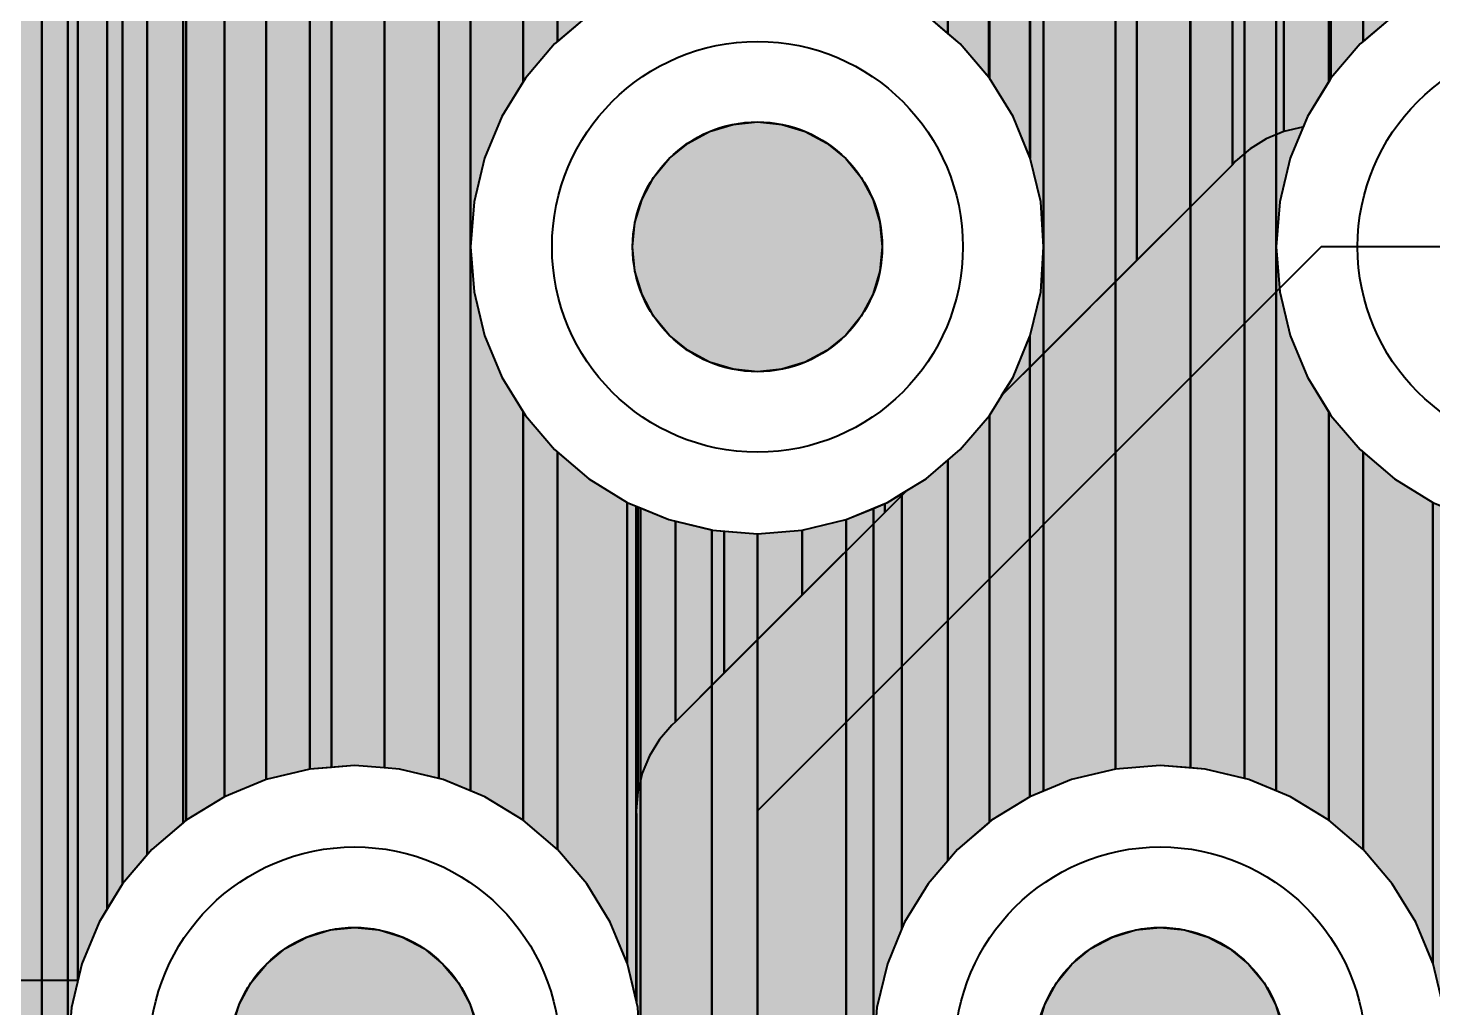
# Model space of a CAD drawing. Header units: millimetres. Extents: x 2 to 110, y 3 to 56.
# Drawn here: x 93.688 to 98.118, y 46.692 to 49.782 of the extents above; entities that cross this region are included whole.
import ezdxf

# ---------------------------------------------------------------- set-up
doc = ezdxf.new("R2010")
doc.units = ezdxf.units.MM
for name, color, linetype in [('bottom_copper', 7, 'Continuous'), ('drill_plated', 7, 'Continuous'), ('top_copper', 7, 'Continuous')]:
    doc.layers.add(name, color=color, linetype=linetype)

# ---------------------------------------------------------------- blocks, each defined once
blk = doc.blocks.new('Block9854')
at = {"layer": 'bottom_copper', "lineweight": 40}
for points in [[(0, 2.6088), (-0.0687, 2.6674), (-0.1445, 2.7139), (-0.1445, 5.6211), (-0.1103, 5.5652), (0, 5.436), (0, 2.6088)], [(0.1314, 2.4673), (0.0393, 2.5753), (0, 2.6088), (0, 5.436), (0.1292, 5.3257), (0.1314, 5.3243), (0.1314, 2.4673)], [(1.5291, 2.7416), (1.4081, 2.6674), (1.3093, 2.5831), (1.3093, 5.2688), (1.4022, 5.3257), (1.5291, 5.434), (1.5291, 2.7416)], [(0.2591, 2.2171), (0.2056, 2.3463), (0.1314, 2.4673), (0.1314, 5.3243), (0.2591, 5.2461), (0.2591, 2.2171)], [(0.3014, 1.9357), (0.293, 2.0772), (0.2599, 2.2152), (0.2591, 2.2171), (0.2591, 5.2461), (0.2741, 5.2369), (0.3014, 5.2256), (0.3014, 1.9357)], [(1.3093, 2.5831), (1.3001, 2.5753), (1.208, 2.4673), (1.2013, 2.4564), (1.2013, 5.2137), (1.2573, 5.2369), (1.3093, 5.2688), (1.3093, 2.5831)], [(0.5282, 0.289), (0.3902, 0.2559), (0.3014, 0.2191), (0.3014, 5.2256), (0.4311, 5.1719), (0.5282, 5.1486), (0.5282, 0.289)], [(1.2013, 2.4564), (1.1338, 2.3463), (1.0795, 2.2152), (1.0464, 2.0772), (1.0352, 1.9357), (1.0352, 5.1563), (1.1003, 5.1719), (1.2013, 5.2137), (1.2013, 2.4564)], [(0.7657, 0.2926), (0.6697, 0.3002), (0.5282, 0.289), (0.5282, 5.1486), (0.5963, 5.1322), (0.7657, 5.1189), (0.7657, 0.2926)], [(1.0352, 0.2203), (0.9492, 0.2559), (0.9351, 0.2593), (0.9351, 5.1322), (1.0352, 5.1563), (1.0352, 0.2203)], [(0.9351, 0.2593), (0.8112, 0.289), (0.7657, 0.2926), (0.7657, 5.1189), (0.9351, 5.1322), (0.9351, 0.2593)], [(0.3014, 0.2191), (0.2591, 0.2016), (0.2591, 1.6543), (0.2599, 1.6562), (0.293, 1.7942), (0.3014, 1.9357), (0.3014, 0.2191)], [(1.2013, 0.1274), (1.0803, 0.2016), (1.0352, 0.2203), (1.0352, 1.9357), (1.0464, 1.7942), (1.0795, 1.6562), (1.1338, 1.5251), (1.2013, 1.415), (1.2013, 0.1274)], [(0.2591, 0.2016), (0.1381, 0.1274), (0.1314, 0.1217), (0.1314, 1.4041), (0.2056, 1.5251), (0.2591, 1.6543), (0.2591, 0.2016)], [(0.1314, 0.1217), (0.0301, 0.0353), (0, 0), (0, 1.2626), (0.0393, 1.2961), (0.1314, 1.4041), (0.1314, 0.1217)], [(1.3093, 0.0353), (1.2013, 0.1274), (1.2013, 1.415), (1.208, 1.4041), (1.3001, 1.2961), (1.3093, 1.2883), (1.3093, 0.0353)], [(1.5291, -0.3229), (1.4756, -0.1937), (1.4014, -0.0727), (1.3093, 0.0353), (1.3093, 1.2883), (1.4081, 1.204), (1.5291, 1.1298), (1.5291, -0.3229)], [(0, 0), (-0.062, -0.0727), (-0.1362, -0.1937), (-0.1445, -0.2138), (-0.1445, 1.1575), (-0.0687, 1.204), (0, 1.2626), (0, 0)], [(1.5714, -0.6043), (1.563, -0.4628), (1.5299, -0.3248), (1.5291, -0.3229), (1.5291, 1.1298), (1.5714, 1.1123), (1.5714, -0.6043)]]:
    blk.add_hatch(color=7, dxfattribs=at).paths.add_polyline_path(points, flags=0)
at = {"layer": 'bottom_copper', "color": 7, "lineweight": 40}
for points in [[(0, 2.6088), (-0.0687, 2.6674), (-0.1445, 2.7139), (-0.1445, 5.6211), (-0.1103, 5.5652), (0, 5.436), (0, 2.6088)], [(0.1314, 2.4673), (0.0393, 2.5753), (0, 2.6088), (0, 5.436), (0.1292, 5.3257), (0.1314, 5.3243), (0.1314, 2.4673)], [(1.5291, 2.7416), (1.4081, 2.6674), (1.3093, 2.5831), (1.3093, 5.2688), (1.4022, 5.3257), (1.5291, 5.434), (1.5291, 2.7416)], [(0.2591, 2.2171), (0.2056, 2.3463), (0.1314, 2.4673), (0.1314, 5.3243), (0.2591, 5.2461), (0.2591, 2.2171)], [(0.3014, 1.9357), (0.293, 2.0772), (0.2599, 2.2152), (0.2591, 2.2171), (0.2591, 5.2461), (0.2741, 5.2369), (0.3014, 5.2256), (0.3014, 1.9357)], [(1.3093, 2.5831), (1.3001, 2.5753), (1.208, 2.4673), (1.2013, 2.4564), (1.2013, 5.2137), (1.2573, 5.2369), (1.3093, 5.2688), (1.3093, 2.5831)], [(0.5282, 0.289), (0.3902, 0.2559), (0.3014, 0.2191), (0.3014, 5.2256), (0.4311, 5.1719), (0.5282, 5.1486), (0.5282, 0.289)], [(1.2013, 2.4564), (1.1338, 2.3463), (1.0795, 2.2152), (1.0464, 2.0772), (1.0352, 1.9357), (1.0352, 5.1563), (1.1003, 5.1719), (1.2013, 5.2137), (1.2013, 2.4564)], [(0.7657, 0.2926), (0.6697, 0.3002), (0.5282, 0.289), (0.5282, 5.1486), (0.5963, 5.1322), (0.7657, 5.1189), (0.7657, 0.2926)], [(1.0352, 0.2203), (0.9492, 0.2559), (0.9351, 0.2593), (0.9351, 5.1322), (1.0352, 5.1563), (1.0352, 0.2203)], [(0.9351, 0.2593), (0.8112, 0.289), (0.7657, 0.2926), (0.7657, 5.1189), (0.9351, 5.1322), (0.9351, 0.2593)], [(0.3014, 0.2191), (0.2591, 0.2016), (0.2591, 1.6543), (0.2599, 1.6562), (0.293, 1.7942), (0.3014, 1.9357), (0.3014, 0.2191)], [(1.2013, 0.1274), (1.0803, 0.2016), (1.0352, 0.2203), (1.0352, 1.9357), (1.0464, 1.7942), (1.0795, 1.6562), (1.1338, 1.5251), (1.2013, 1.415), (1.2013, 0.1274)], [(0.2591, 0.2016), (0.1381, 0.1274), (0.1314, 0.1217), (0.1314, 1.4041), (0.2056, 1.5251), (0.2591, 1.6543), (0.2591, 0.2016)], [(0.1314, 0.1217), (0.0301, 0.0353), (0, 0), (0, 1.2626), (0.0393, 1.2961), (0.1314, 1.4041), (0.1314, 0.1217)], [(1.3093, 0.0353), (1.2013, 0.1274), (1.2013, 1.415), (1.208, 1.4041), (1.3001, 1.2961), (1.3093, 1.2883), (1.3093, 0.0353)], [(1.5291, -0.3229), (1.4756, -0.1937), (1.4014, -0.0727), (1.3093, 0.0353), (1.3093, 1.2883), (1.4081, 1.204), (1.5291, 1.1298), (1.5291, -0.3229)], [(0, 0), (-0.062, -0.0727), (-0.1362, -0.1937), (-0.1445, -0.2138), (-0.1445, 1.1575), (-0.0687, 1.204), (0, 1.2626), (0, 0)], [(1.5714, -0.6043), (1.563, -0.4628), (1.5299, -0.3248), (1.5291, -0.3229), (1.5291, 1.1298), (1.5714, 1.1123), (1.5714, -0.6043)]]:
    blk.add_lwpolyline(points, close=True, dxfattribs=at)
blk = doc.blocks.new('Block10916')
at = {"layer": 'bottom_copper', "lineweight": 40}
for points in [[(0.594, 2.4823), (0.473, 2.4081), (0.3742, 2.3239), (0.3742, 5.0095), (0.4671, 5.0664), (0.594, 5.1748), (0.594, 2.4823)], [(0.3742, 2.3239), (0.365, 2.316), (0.2729, 2.208), (0.2662, 2.1971), (0.2662, 4.9544), (0.3222, 4.9776), (0.3742, 5.0095), (0.3742, 2.3239)], [(0.2662, 2.1971), (0.1987, 2.087), (0.1444, 1.9559), (0.1113, 1.8179), (0.1001, 1.6764), (0.1001, 4.897), (0.1652, 4.9126), (0.2662, 4.9544), (0.2662, 2.1971)], [(0, 0), (-0.1239, 0.0297), (-0.1711, 0.0335), (-0.1711, 4.8597), (-0.1694, 4.8596), (0, 4.8729), (0, 0)], [(0.1001, -0.039), (0.0141, -0.0034), (0, 0), (0, 4.8729), (0.1001, 4.897), (0.1001, -0.039)], [(0.2662, -0.1319), (0.1452, -0.0577), (0.1001, -0.039), (0.1001, 1.6764), (0.1113, 1.5349), (0.1444, 1.3969), (0.1987, 1.2658), (0.2662, 1.1557), (0.2662, -0.1319)], [(0.3742, -0.224), (0.2662, -0.1319), (0.2662, 1.1557), (0.2729, 1.1448), (0.365, 1.0368), (0.3742, 1.029), (0.3742, -0.224)], [(0.594, -0.5822), (0.5405, -0.453), (0.4663, -0.332), (0.3742, -0.224), (0.3742, 1.029), (0.473, 0.9447), (0.594, 0.8705), (0.594, -0.5822)], [(1.4604, -0.4731), (1.4144, -0.5841), (1.3813, -0.7221), (1.3701, -0.8636), (1.3701, 0.8518), (1.4152, 0.8705), (1.4604, 0.8982), (1.4604, -0.4731)], [(0.6363, -0.8636), (0.6279, -0.7221), (0.5948, -0.5841), (0.594, -0.5822), (0.594, 0.8705), (0.6363, 0.853), (0.6363, -0.8636)], [(0.8604, -4.5815), (0.6363, -4.3574), (0.6363, 0.853), (0.7251, 0.8162), (0.8604, 0.7838), (0.8604, -4.5815)], [(1.3701, -5.0912), (1.2841, -5.0052), (1.2841, 0.8162), (1.3701, 0.8518), (1.3701, -5.0912)], [(1.2841, -5.0052), (1.0046, -4.7257), (1.0046, 0.7719), (1.1461, 0.7831), (1.2841, 0.8162), (1.2841, -5.0052)], [(1.0046, -4.7257), (0.8604, -4.5815), (0.8604, 0.7838), (0.8631, 0.7831), (1.0046, 0.7719), (1.0046, -4.7257)]]:
    blk.add_hatch(color=7, dxfattribs=at).paths.add_polyline_path(points, flags=0)
at = {"layer": 'bottom_copper', "color": 7, "lineweight": 40}
for points in [[(0.594, 2.4823), (0.473, 2.4081), (0.3742, 2.3239), (0.3742, 5.0095), (0.4671, 5.0664), (0.594, 5.1748), (0.594, 2.4823)], [(0.3742, 2.3239), (0.365, 2.316), (0.2729, 2.208), (0.2662, 2.1971), (0.2662, 4.9544), (0.3222, 4.9776), (0.3742, 5.0095), (0.3742, 2.3239)], [(0.2662, 2.1971), (0.1987, 2.087), (0.1444, 1.9559), (0.1113, 1.8179), (0.1001, 1.6764), (0.1001, 4.897), (0.1652, 4.9126), (0.2662, 4.9544), (0.2662, 2.1971)], [(0, 0), (-0.1239, 0.0297), (-0.1711, 0.0335), (-0.1711, 4.8597), (-0.1694, 4.8596), (0, 4.8729), (0, 0)], [(0.1001, -0.039), (0.0141, -0.0034), (0, 0), (0, 4.8729), (0.1001, 4.897), (0.1001, -0.039)], [(0.2662, -0.1319), (0.1452, -0.0577), (0.1001, -0.039), (0.1001, 1.6764), (0.1113, 1.5349), (0.1444, 1.3969), (0.1987, 1.2658), (0.2662, 1.1557), (0.2662, -0.1319)], [(0.3742, -0.224), (0.2662, -0.1319), (0.2662, 1.1557), (0.2729, 1.1448), (0.365, 1.0368), (0.3742, 1.029), (0.3742, -0.224)], [(0.594, -0.5822), (0.5405, -0.453), (0.4663, -0.332), (0.3742, -0.224), (0.3742, 1.029), (0.473, 0.9447), (0.594, 0.8705), (0.594, -0.5822)], [(1.4604, -0.4731), (1.4144, -0.5841), (1.3813, -0.7221), (1.3701, -0.8636), (1.3701, 0.8518), (1.4152, 0.8705), (1.4604, 0.8982), (1.4604, -0.4731)], [(0.6363, -0.8636), (0.6279, -0.7221), (0.5948, -0.5841), (0.594, -0.5822), (0.594, 0.8705), (0.6363, 0.853), (0.6363, -0.8636)], [(0.8604, -4.5815), (0.6363, -4.3574), (0.6363, 0.853), (0.7251, 0.8162), (0.8604, 0.7838), (0.8604, -4.5815)], [(1.3701, -5.0912), (1.2841, -5.0052), (1.2841, 0.8162), (1.3701, 0.8518), (1.3701, -5.0912)], [(1.2841, -5.0052), (1.0046, -4.7257), (1.0046, 0.7719), (1.1461, 0.7831), (1.2841, 0.8162), (1.2841, -5.0052)], [(1.0046, -4.7257), (0.8604, -4.5815), (0.8604, 0.7838), (0.8631, 0.7831), (1.0046, 0.7719), (1.0046, -4.7257)]]:
    blk.add_lwpolyline(points, close=True, dxfattribs=at)
blk = doc.blocks.new('Block12760')
at = {"layer": 'bottom_copper', "lineweight": 40}
for points in [[(0.3894, 30.9658), (0.3395, 31.0084), (0.3036, 31.0304), (0.3036, 51.435), (0.3894, 51.435), (0.3894, 30.9658)], [(0.4717, 30.8825), (0.4307, 30.9305), (0.3894, 30.9658), (0.3894, 49.82), (0.4027, 49.6506), (0.4424, 49.4854), (0.4717, 49.4146), (0.4717, 30.8825)], [(0.5962, 43.4668), (0.5703, 43.4246), (0.516, 43.2935), (0.4829, 43.1555), (0.4717, 43.014), (0.4717, 49.4146), (0.5074, 49.3284), (0.5962, 49.1835), (0.5962, 43.4668)], [(0.7224, 43.6369), (0.6445, 43.5456), (0.5962, 43.4668), (0.5962, 49.1835), (0.7065, 49.0543), (0.7224, 49.0407), (0.7224, 43.6369)], [(0.8446, 43.7457), (0.7366, 43.6536), (0.7224, 43.6369), (0.7224, 49.0407), (0.8357, 48.944), (0.8446, 48.9385), (0.8446, 43.7457)], [(0.9656, 43.8199), (0.8446, 43.7457), (0.8446, 48.9385), (0.9656, 48.8644), (0.9656, 43.8199)], [(1.0967, 43.8742), (0.9656, 43.8199), (0.9656, 48.8644), (0.9806, 48.8552), (1.0967, 48.8071), (1.0967, 43.8742)], [(1.2347, 43.9073), (1.0967, 43.8742), (1.0967, 48.8071), (1.1376, 48.7902), (1.2347, 48.7669), (1.2347, 43.9073)], [(1.4705, 43.9111), (1.3762, 43.9185), (1.2347, 43.9073), (1.2347, 48.7669), (1.3028, 48.7505), (1.4705, 48.7373), (1.4705, 43.9111)]]:
    blk.add_hatch(color=7, dxfattribs=at).paths.add_polyline_path(points, flags=0)
at = {"layer": 'bottom_copper', "color": 7, "lineweight": 40}
for points in [[(0.3894, 30.9658), (0.3395, 31.0084), (0.3036, 31.0304), (0.3036, 51.435), (0.3894, 51.435), (0.3894, 30.9658)], [(0.4717, 30.8825), (0.4307, 30.9305), (0.3894, 30.9658), (0.3894, 49.82), (0.4027, 49.6506), (0.4424, 49.4854), (0.4717, 49.4146), (0.4717, 30.8825)], [(0.5962, 43.4668), (0.5703, 43.4246), (0.516, 43.2935), (0.4829, 43.1555), (0.4717, 43.014), (0.4717, 49.4146), (0.5074, 49.3284), (0.5962, 49.1835), (0.5962, 43.4668)], [(0.7224, 43.6369), (0.6445, 43.5456), (0.5962, 43.4668), (0.5962, 49.1835), (0.7065, 49.0543), (0.7224, 49.0407), (0.7224, 43.6369)], [(0.8446, 43.7457), (0.7366, 43.6536), (0.7224, 43.6369), (0.7224, 49.0407), (0.8357, 48.944), (0.8446, 48.9385), (0.8446, 43.7457)], [(0.9656, 43.8199), (0.8446, 43.7457), (0.8446, 48.9385), (0.9656, 48.8644), (0.9656, 43.8199)], [(1.0967, 43.8742), (0.9656, 43.8199), (0.9656, 48.8644), (0.9806, 48.8552), (1.0967, 48.8071), (1.0967, 43.8742)], [(1.2347, 43.9073), (1.0967, 43.8742), (1.0967, 48.8071), (1.1376, 48.7902), (1.2347, 48.7669), (1.2347, 43.9073)], [(1.4705, 43.9111), (1.3762, 43.9185), (1.2347, 43.9073), (1.2347, 48.7669), (1.3028, 48.7505), (1.4705, 48.7373), (1.4705, 43.9111)]]:
    blk.add_lwpolyline(points, close=True, dxfattribs=at)
blk = doc.blocks.new('Block83144')
at = {"layer": 'top_copper', "lineweight": 40}
for points in [[(0.5045, 0.4678), (0.4024, 0.3807), (0.3103, 0.2727), (0.3103, 3.0219), (0.3596, 3.0423), (0.5045, 3.1311), (0.5045, 0.4678)], [(0.3103, 0.2727), (0.2361, 0.1517), (0.2224, 0.1187), (0.2202, 0.1186), (0.1619, 0.1046), (0.1619, 2.9675), (0.2026, 2.9773), (0.3103, 3.0219), (0.3103, 0.2727)], [(0, 0), (-0.1337, -0.1337), (-0.1337, 2.9244), (-0.132, 2.9243), (0, 2.9347), (0, 0)], [(0.1619, 0.1046), (0.1065, 0.0816), (0.0554, 0.0503), (0.0098, 0.0113), (0, 0), (0, 2.9347), (0.0374, 2.9376), (0.1619, 2.9675), (0.1619, 0.1046)]]:
    blk.add_hatch(color=7, dxfattribs=at).paths.add_polyline_path(points, flags=0)
at = {"layer": 'top_copper', "color": 7, "lineweight": 40}
for points in [[(0.5045, 0.4678), (0.4024, 0.3807), (0.3103, 0.2727), (0.3103, 3.0219), (0.3596, 3.0423), (0.5045, 3.1311), (0.5045, 0.4678)], [(0.3103, 0.2727), (0.2361, 0.1517), (0.2224, 0.1187), (0.2202, 0.1186), (0.1619, 0.1046), (0.1619, 2.9675), (0.2026, 2.9773), (0.3103, 3.0219), (0.3103, 0.2727)], [(0, 0), (-0.1337, -0.1337), (-0.1337, 2.9244), (-0.132, 2.9243), (0, 2.9347), (0, 0)], [(0.1619, 0.1046), (0.1065, 0.0816), (0.0554, 0.0503), (0.0098, 0.0113), (0, 0), (0, 2.9347), (0.0374, 2.9376), (0.1619, 2.9675), (0.1619, 0.1046)]]:
    blk.add_lwpolyline(points, close=True, dxfattribs=at)
blk = doc.blocks.new('Block83947')
at = {"layer": 'top_copper', "lineweight": 40}
for points in [[(1.7341, 2.2106), (1.6442, 2.316), (1.5362, 2.4081), (1.5362, 5.2572), (1.6049, 5.1767), (1.7341, 5.0664), (1.7341, 2.2106)], [(0.594, 2.4823), (0.473, 2.4081), (0.3742, 2.3239), (0.3742, 5.0095), (0.4671, 5.0664), (0.594, 5.1748), (0.594, 2.4823)], [(1.8648, 1.9559), (1.8105, 2.087), (1.7363, 2.208), (1.7341, 2.2106), (1.7341, 5.0664), (1.8648, 4.9863), (1.8648, 1.9559)], [(0.3742, 2.3239), (0.365, 2.316), (0.2729, 2.208), (0.2662, 2.1971), (0.2662, 4.9544), (0.3222, 4.9776), (0.3742, 5.0095), (0.3742, 2.3239)], [(1.9063, 1.6764), (1.8979, 1.8179), (1.8648, 1.9559), (1.8648, 4.9863), (1.879, 4.9776), (1.9063, 4.9663), (1.9063, 1.6764)], [(2.2012, 1.6339), (1.9063, 1.339), (1.9063, 4.9663), (2.036, 4.9126), (2.2012, 4.8729), (2.2012, 1.6339)], [(0.2662, 2.1971), (0.1987, 2.087), (0.1444, 1.9559), (0.1113, 1.8179), (0.1001, 1.6764), (0.1001, 4.897), (0.1652, 4.9126), (0.2662, 4.9544), (0.2662, 2.1971)], [(0, 0), (-0.1239, 0.0297), (-0.1711, 0.0335), (-0.1711, 4.8597), (-0.1694, 4.8596), (0, 4.8729), (0, 0)], [(0.1001, -0.039), (0.0141, -0.0034), (0, 0), (0, 4.8729), (0.1001, 4.897), (0.1001, -0.039)], [(2.3689, 1.8016), (2.2012, 1.6339), (2.2012, 4.8729), (2.3689, 4.8597), (2.3689, 1.8016)], [(0.2662, -0.1319), (0.1452, -0.0577), (0.1001, -0.039), (0.1001, 1.6764), (0.1113, 1.5349), (0.1444, 1.3969), (0.1987, 1.2658), (0.2662, 1.1557), (0.2662, -0.1319)], [(1.9063, 1.339), (1.7746, 1.2073), (1.8105, 1.2658), (1.8648, 1.3969), (1.8979, 1.5349), (1.9063, 1.6764), (1.9063, 1.339)], [(0.3742, -0.224), (0.2662, -0.1319), (0.2662, 1.1557), (0.2729, 1.1448), (0.365, 1.0368), (0.3742, 1.029), (0.3742, -0.224)], [(0.594, -0.5822), (0.5405, -0.453), (0.4663, -0.332), (0.3742, -0.224), (0.3742, 1.029), (0.473, 0.9447), (0.594, 0.8705), (0.594, -0.5822)], [(1.4058, 0.8385), (1.4058, 0.8666), (1.4152, 0.8705), (1.4737, 0.9064), (1.4058, 0.8385)], [(0.6224, -0.699), (0.5948, -0.5841), (0.594, -0.5822), (0.594, 0.8705), (0.6224, 0.8588), (0.6224, -0.699)], [(0.6271, -0.0419), (0.6224, -0.1016), (0.6224, 0.8588), (0.6271, 0.8568), (0.6271, -0.0419)], [(0.7458, 0.1784), (0.7344, 0.1686), (0.6954, 0.123), (0.6641, 0.0719), (0.6411, 0.0165), (0.6271, -0.0418), (0.6271, 0.8568), (0.7251, 0.8162), (0.7458, 0.8113), (0.7458, 0.1784)], [(1.4058, 0.8385), (1.1461, 0.5788), (1.1461, 0.7831), (1.2841, 0.8162), (1.4058, 0.8666), (1.4058, 0.8385)], [(0.9001, 0.3327), (0.7458, 0.1784), (0.7458, 0.8113), (0.8631, 0.7831), (0.9001, 0.7802), (0.9001, 0.3327)], [(1.1461, 0.5788), (0.9001, 0.3327), (0.9001, 0.7802), (1.0046, 0.7719), (1.1461, 0.7831), (1.1461, 0.5788)], [(0.6236, -0.704), (0.6224, -0.699), (0.6224, -0.1016), (0.6236, -0.1165), (0.6236, -0.704)]]:
    blk.add_hatch(color=7, dxfattribs=at).paths.add_polyline_path(points, flags=0)
at = {"layer": 'top_copper', "color": 7, "lineweight": 40}
for points in [[(1.7341, 2.2106), (1.6442, 2.316), (1.5362, 2.4081), (1.5362, 5.2572), (1.6049, 5.1767), (1.7341, 5.0664), (1.7341, 2.2106)], [(0.594, 2.4823), (0.473, 2.4081), (0.3742, 2.3239), (0.3742, 5.0095), (0.4671, 5.0664), (0.594, 5.1748), (0.594, 2.4823)], [(1.8648, 1.9559), (1.8105, 2.087), (1.7363, 2.208), (1.7341, 2.2106), (1.7341, 5.0664), (1.8648, 4.9863), (1.8648, 1.9559)], [(0.3742, 2.3239), (0.365, 2.316), (0.2729, 2.208), (0.2662, 2.1971), (0.2662, 4.9544), (0.3222, 4.9776), (0.3742, 5.0095), (0.3742, 2.3239)], [(1.9063, 1.6764), (1.8979, 1.8179), (1.8648, 1.9559), (1.8648, 4.9863), (1.879, 4.9776), (1.9063, 4.9663), (1.9063, 1.6764)], [(2.2012, 1.6339), (1.9063, 1.339), (1.9063, 4.9663), (2.036, 4.9126), (2.2012, 4.8729), (2.2012, 1.6339)], [(0.2662, 2.1971), (0.1987, 2.087), (0.1444, 1.9559), (0.1113, 1.8179), (0.1001, 1.6764), (0.1001, 4.897), (0.1652, 4.9126), (0.2662, 4.9544), (0.2662, 2.1971)], [(0, 0), (-0.1239, 0.0297), (-0.1711, 0.0335), (-0.1711, 4.8597), (-0.1694, 4.8596), (0, 4.8729), (0, 0)], [(0.1001, -0.039), (0.0141, -0.0034), (0, 0), (0, 4.8729), (0.1001, 4.897), (0.1001, -0.039)], [(2.3689, 1.8016), (2.2012, 1.6339), (2.2012, 4.8729), (2.3689, 4.8597), (2.3689, 1.8016)], [(0.2662, -0.1319), (0.1452, -0.0577), (0.1001, -0.039), (0.1001, 1.6764), (0.1113, 1.5349), (0.1444, 1.3969), (0.1987, 1.2658), (0.2662, 1.1557), (0.2662, -0.1319)], [(1.9063, 1.339), (1.7746, 1.2073), (1.8105, 1.2658), (1.8648, 1.3969), (1.8979, 1.5349), (1.9063, 1.6764), (1.9063, 1.339)], [(0.3742, -0.224), (0.2662, -0.1319), (0.2662, 1.1557), (0.2729, 1.1448), (0.365, 1.0368), (0.3742, 1.029), (0.3742, -0.224)], [(0.594, -0.5822), (0.5405, -0.453), (0.4663, -0.332), (0.3742, -0.224), (0.3742, 1.029), (0.473, 0.9447), (0.594, 0.8705), (0.594, -0.5822)], [(1.4058, 0.8385), (1.4058, 0.8666), (1.4152, 0.8705), (1.4737, 0.9064), (1.4058, 0.8385)], [(0.6224, -0.699), (0.5948, -0.5841), (0.594, -0.5822), (0.594, 0.8705), (0.6224, 0.8588), (0.6224, -0.699)], [(0.6271, -0.0419), (0.6224, -0.1016), (0.6224, 0.8588), (0.6271, 0.8568), (0.6271, -0.0419)], [(0.7458, 0.1784), (0.7344, 0.1686), (0.6954, 0.123), (0.6641, 0.0719), (0.6411, 0.0165), (0.6271, -0.0418), (0.6271, 0.8568), (0.7251, 0.8162), (0.7458, 0.8113), (0.7458, 0.1784)], [(1.4058, 0.8385), (1.1461, 0.5788), (1.1461, 0.7831), (1.2841, 0.8162), (1.4058, 0.8666), (1.4058, 0.8385)], [(0.9001, 0.3327), (0.7458, 0.1784), (0.7458, 0.8113), (0.8631, 0.7831), (0.9001, 0.7802), (0.9001, 0.3327)], [(1.1461, 0.5788), (0.9001, 0.3327), (0.9001, 0.7802), (1.0046, 0.7719), (1.1461, 0.7831), (1.1461, 0.5788)], [(0.6236, -0.704), (0.6224, -0.699), (0.6224, -0.1016), (0.6236, -0.1165), (0.6236, -0.704)]]:
    blk.add_lwpolyline(points, close=True, dxfattribs=at)
blk = doc.blocks.new('Block84465')
at = {"layer": 'top_copper', "lineweight": 40}
for points in [[(1.357, -3.8892), (0.9793, -3.8892), (0.9793, 4.3208), (1.357, 4.3208), (1.357, -3.8892)], [(1.471, -3.8892), (1.357, -3.8892), (1.357, 2.6898), (1.3703, 2.5204), (1.41, 2.3552), (1.471, 2.2079), (1.471, -3.8892)], [(1.6121, -3.5846), (1.5379, -3.7056), (1.4836, -3.8367), (1.471, -3.8892), (1.471, 2.2079), (1.475, 2.1982), (1.5638, 2.0533), (1.6121, 1.9967), (1.6121, -3.5846)], [(1.8033, -3.3921), (1.7042, -3.4766), (1.6121, -3.5846), (1.6121, 1.9967), (1.6741, 1.9241), (1.8033, 1.8138), (1.8033, -3.3921)], [(1.9332, -3.3103), (1.8122, -3.3845), (1.8033, -3.3921), (1.8033, 1.8138), (1.9332, 1.7342), (1.9332, -3.3103)], [(2.0643, -3.256), (1.9332, -3.3103), (1.9332, 1.7342), (1.9482, 1.725), (2.0643, 1.6769), (2.0643, -3.256)], [(2.2704, -3.2175), (2.2023, -3.2229), (2.0643, -3.256), (2.0643, 1.6769), (2.1052, 1.66), (2.2704, 1.6203), (2.2704, -3.2175)], [(2.4381, -3.2191), (2.3438, -3.2117), (2.2704, -3.2175), (2.2704, 1.6203), (2.4381, 1.6071), (2.4381, -3.2191)]]:
    blk.add_hatch(color=7, dxfattribs=at).paths.add_polyline_path(points, flags=0)
at = {"layer": 'top_copper', "color": 7, "lineweight": 40}
for points in [[(1.357, -3.8892), (0.9793, -3.8892), (0.9793, 4.3208), (1.357, 4.3208), (1.357, -3.8892)], [(1.471, -3.8892), (1.357, -3.8892), (1.357, 2.6898), (1.3703, 2.5204), (1.41, 2.3552), (1.471, 2.2079), (1.471, -3.8892)], [(1.6121, -3.5846), (1.5379, -3.7056), (1.4836, -3.8367), (1.471, -3.8892), (1.471, 2.2079), (1.475, 2.1982), (1.5638, 2.0533), (1.6121, 1.9967), (1.6121, -3.5846)], [(1.8033, -3.3921), (1.7042, -3.4766), (1.6121, -3.5846), (1.6121, 1.9967), (1.6741, 1.9241), (1.8033, 1.8138), (1.8033, -3.3921)], [(1.9332, -3.3103), (1.8122, -3.3845), (1.8033, -3.3921), (1.8033, 1.8138), (1.9332, 1.7342), (1.9332, -3.3103)], [(2.0643, -3.256), (1.9332, -3.3103), (1.9332, 1.7342), (1.9482, 1.725), (2.0643, 1.6769), (2.0643, -3.256)], [(2.2704, -3.2175), (2.2023, -3.2229), (2.0643, -3.256), (2.0643, 1.6769), (2.1052, 1.66), (2.2704, 1.6203), (2.2704, -3.2175)], [(2.4381, -3.2191), (2.3438, -3.2117), (2.2704, -3.2175), (2.2704, 1.6203), (2.4381, 1.6071), (2.4381, -3.2191)]]:
    blk.add_lwpolyline(points, close=True, dxfattribs=at)

msp = doc.modelspace()

# ---------------------------------------------------------------- hatches: boundary and pattern name
at = {"layer": 'bottom_copper', "lineweight": 40}
for points in [[(96.3741, 49.0152), (96.3517, 48.9413), (96.3153, 48.8733), (96.2664, 48.8136), (96.2067, 48.7647), (96.1387, 48.7283), (96.0648, 48.7059), (95.988, 48.6983), (95.9112, 48.7059), (95.8373, 48.7283), (95.7693, 48.7647), (95.7096, 48.8136), (95.6607, 48.8733), (95.6243, 48.9413), (95.6019, 49.0152), (95.5943, 49.092), (95.6019, 49.1688), (95.6243, 49.2427), (95.6607, 49.3107), (95.7096, 49.3704), (95.7693, 49.4193), (95.8373, 49.4557), (95.9112, 49.4781), (95.988, 49.4857), (96.0648, 49.4781), (96.1387, 49.4557), (96.2067, 49.4193), (96.2664, 49.3704), (96.3153, 49.3107), (96.3517, 49.2427), (96.3741, 49.1688), (96.3817, 49.092), (96.3741, 49.0152)], [(95.1041, 46.4752), (95.0817, 46.4013), (95.0453, 46.3333), (94.9964, 46.2736), (94.9367, 46.2247), (94.8687, 46.1883), (94.7948, 46.1659), (94.718, 46.1583), (94.6412, 46.1659), (94.5673, 46.1883), (94.4993, 46.2247), (94.4396, 46.2736), (94.3907, 46.3333), (94.3543, 46.4013), (94.3319, 46.4752), (94.3243, 46.552), (94.3319, 46.6288), (94.3543, 46.7027), (94.3907, 46.7707), (94.4396, 46.8304), (94.4993, 46.8793), (94.5673, 46.9157), (94.6412, 46.9381), (94.718, 46.9457), (94.7948, 46.9381), (94.8687, 46.9157), (94.9367, 46.8793), (94.9964, 46.8304), (95.0453, 46.7707), (95.0817, 46.7027), (95.1041, 46.6288), (95.1117, 46.552), (95.1041, 46.4752)], [(97.6441, 46.4752), (97.6217, 46.4013), (97.5853, 46.3333), (97.5364, 46.2736), (97.4767, 46.2247), (97.4087, 46.1883), (97.3348, 46.1659), (97.258, 46.1583), (97.1812, 46.1659), (97.1073, 46.1883), (97.0393, 46.2247), (96.9796, 46.2736), (96.9307, 46.3333), (96.8943, 46.4013), (96.8719, 46.4752), (96.8643, 46.552), (96.8719, 46.6288), (96.8943, 46.7027), (96.9307, 46.7707), (96.9796, 46.8304), (97.0393, 46.8793), (97.1073, 46.9157), (97.1812, 46.9381), (97.258, 46.9457), (97.3348, 46.9381), (97.4087, 46.9157), (97.4767, 46.8793), (97.5364, 46.8304), (97.5853, 46.7707), (97.6217, 46.7027), (97.6441, 46.6288), (97.6517, 46.552), (97.6441, 46.4752)]]:
    msp.add_hatch(color=7, dxfattribs=at).paths.add_polyline_path(points, flags=0)
at = {"layer": 'drill_plated', "lineweight": 40}
for points in [[(96.3741, 49.0152), (96.3517, 48.9413), (96.3153, 48.8733), (96.2664, 48.8136), (96.2067, 48.7647), (96.1387, 48.7283), (96.0648, 48.7059), (95.988, 48.6983), (95.9112, 48.7059), (95.8373, 48.7283), (95.7693, 48.7647), (95.7096, 48.8136), (95.6607, 48.8733), (95.6243, 48.9413), (95.6019, 49.0152), (95.5943, 49.092), (95.6019, 49.1688), (95.6243, 49.2427), (95.6607, 49.3107), (95.7096, 49.3704), (95.7693, 49.4193), (95.8373, 49.4557), (95.9112, 49.4781), (95.988, 49.4857), (96.0648, 49.4781), (96.1387, 49.4557), (96.2067, 49.4193), (96.2664, 49.3704), (96.3153, 49.3107), (96.3517, 49.2427), (96.3741, 49.1688), (96.3817, 49.092), (96.3741, 49.0152)], [(95.1041, 46.4752), (95.0817, 46.4013), (95.0453, 46.3333), (94.9964, 46.2736), (94.9367, 46.2247), (94.8687, 46.1883), (94.7948, 46.1659), (94.718, 46.1583), (94.6412, 46.1659), (94.5673, 46.1883), (94.4993, 46.2247), (94.4396, 46.2736), (94.3907, 46.3333), (94.3543, 46.4013), (94.3319, 46.4752), (94.3243, 46.552), (94.3319, 46.6288), (94.3543, 46.7027), (94.3907, 46.7707), (94.4396, 46.8304), (94.4993, 46.8793), (94.5673, 46.9157), (94.6412, 46.9381), (94.718, 46.9457), (94.7948, 46.9381), (94.8687, 46.9157), (94.9367, 46.8793), (94.9964, 46.8304), (95.0453, 46.7707), (95.0817, 46.7027), (95.1041, 46.6288), (95.1117, 46.552), (95.1041, 46.4752)], [(97.6441, 46.4752), (97.6217, 46.4013), (97.5853, 46.3333), (97.5364, 46.2736), (97.4767, 46.2247), (97.4087, 46.1883), (97.3348, 46.1659), (97.258, 46.1583), (97.1812, 46.1659), (97.1073, 46.1883), (97.0393, 46.2247), (96.9796, 46.2736), (96.9307, 46.3333), (96.8943, 46.4013), (96.8719, 46.4752), (96.8643, 46.552), (96.8719, 46.6288), (96.8943, 46.7027), (96.9307, 46.7707), (96.9796, 46.8304), (97.0393, 46.8793), (97.1073, 46.9157), (97.1812, 46.9381), (97.258, 46.9457), (97.3348, 46.9381), (97.4087, 46.9157), (97.4767, 46.8793), (97.5364, 46.8304), (97.5853, 46.7707), (97.6217, 46.7027), (97.6441, 46.6288), (97.6517, 46.552), (97.6441, 46.4752)]]:
    msp.add_hatch(color=7, dxfattribs=at).paths.add_polyline_path(points, flags=0)
at = {"layer": 'top_copper', "lineweight": 40}
for points in [[(96.3741, 49.0152), (96.3517, 48.9413), (96.3153, 48.8733), (96.2664, 48.8136), (96.2067, 48.7647), (96.1387, 48.7283), (96.0648, 48.7059), (95.988, 48.6983), (95.9112, 48.7059), (95.8373, 48.7283), (95.7693, 48.7647), (95.7096, 48.8136), (95.6607, 48.8733), (95.6243, 48.9413), (95.6019, 49.0152), (95.5943, 49.092), (95.6019, 49.1688), (95.6243, 49.2427), (95.6607, 49.3107), (95.7096, 49.3704), (95.7693, 49.4193), (95.8373, 49.4557), (95.9112, 49.4781), (95.988, 49.4857), (96.0648, 49.4781), (96.1387, 49.4557), (96.2067, 49.4193), (96.2664, 49.3704), (96.3153, 49.3107), (96.3517, 49.2427), (96.3741, 49.1688), (96.3817, 49.092), (96.3741, 49.0152)], [(95.1041, 46.4752), (95.0817, 46.4013), (95.0453, 46.3333), (94.9964, 46.2736), (94.9367, 46.2247), (94.8687, 46.1883), (94.7948, 46.1659), (94.718, 46.1583), (94.6412, 46.1659), (94.5673, 46.1883), (94.4993, 46.2247), (94.4396, 46.2736), (94.3907, 46.3333), (94.3543, 46.4013), (94.3319, 46.4752), (94.3243, 46.552), (94.3319, 46.6288), (94.3543, 46.7027), (94.3907, 46.7707), (94.4396, 46.8304), (94.4993, 46.8793), (94.5673, 46.9157), (94.6412, 46.9381), (94.718, 46.9457), (94.7948, 46.9381), (94.8687, 46.9157), (94.9367, 46.8793), (94.9964, 46.8304), (95.0453, 46.7707), (95.0817, 46.7027), (95.1041, 46.6288), (95.1117, 46.552), (95.1041, 46.4752)], [(97.6441, 46.4752), (97.6217, 46.4013), (97.5853, 46.3333), (97.5364, 46.2736), (97.4767, 46.2247), (97.4087, 46.1883), (97.3348, 46.1659), (97.258, 46.1583), (97.1812, 46.1659), (97.1073, 46.1883), (97.0393, 46.2247), (96.9796, 46.2736), (96.9307, 46.3333), (96.8943, 46.4013), (96.8719, 46.4752), (96.8643, 46.552), (96.8719, 46.6288), (96.8943, 46.7027), (96.9307, 46.7707), (96.9796, 46.8304), (97.0393, 46.8793), (97.1073, 46.9157), (97.1812, 46.9381), (97.258, 46.9457), (97.3348, 46.9381), (97.4087, 46.9157), (97.4767, 46.8793), (97.5364, 46.8304), (97.5853, 46.7707), (97.6217, 46.7027), (97.6441, 46.6288), (97.6517, 46.552), (97.6441, 46.4752)]]:
    msp.add_hatch(color=7, dxfattribs=at).paths.add_polyline_path(points, flags=0)

# ---------------------------------------------------------------- linework, layer by layer
at = {"layer": 'bottom_copper', "color": 7, "lineweight": 40}
for p, q in [((94.8123, 47.4491), (94.8123, 52.2753)), ((94.8123, 52.2753), (94.8123, 47.4491)), ((95.4564, 49.8237), (95.3484, 49.7316)), ((96.6276, 49.7316), (96.5196, 49.8237)), ((97.9964, 49.8237), (97.8884, 49.7316)), ((95.3484, 49.7316), (95.2563, 49.6236)), ((96.7197, 49.6236), (96.6276, 49.7316)), ((97.8884, 49.7316), (97.7963, 49.6236)), ((95.2563, 49.6236), (95.1821, 49.5026)), ((96.7939, 49.5026), (96.7197, 49.6236)), ((97.7963, 49.6236), (97.7221, 49.5026)), ((95.1821, 49.5026), (95.1278, 49.3715)), ((96.8482, 49.3715), (96.7939, 49.5026)), ((97.7221, 49.5026), (97.6678, 49.3715)), ((95.1278, 49.3715), (95.0947, 49.2335)), ((96.8813, 49.2335), (96.8482, 49.3715)), ((97.6678, 49.3715), (97.6347, 49.2335)), ((95.0947, 49.2335), (95.0835, 49.092)), ((96.8897, 49.092), (96.8813, 49.2335)), ((97.6347, 49.2335), (97.6235, 49.092)), ((95.0835, 49.092), (95.0947, 48.9505)), ((96.8813, 48.9505), (96.8897, 49.092)), ((97.6235, 49.092), (97.6347, 48.9505)), ((95.0947, 48.9505), (95.1278, 48.8125)), ((96.8482, 48.8125), (96.8813, 48.9505)), ((97.6347, 48.9505), (97.6678, 48.8125)), ((95.1278, 48.8125), (95.1821, 48.6814)), ((96.7939, 48.6814), (96.8482, 48.8125)), ((97.6678, 48.8125), (97.7221, 48.6814)), ((95.1821, 48.6814), (95.2563, 48.5604)), ((96.7197, 48.5604), (96.7939, 48.6814)), ((97.7221, 48.6814), (97.7963, 48.5604)), ((95.2563, 48.5604), (95.3484, 48.4524)), ((96.6276, 48.4524), (96.7197, 48.5604)), ((97.7963, 48.5604), (97.8884, 48.4524)), ((95.3484, 48.4524), (95.4564, 48.3603)), ((96.5196, 48.3603), (96.6276, 48.4524)), ((97.8884, 48.4524), (97.9964, 48.3603)), ((95.4564, 48.3603), (95.5774, 48.2861)), ((96.4438, 48.3138), (96.5196, 48.3603)), ((97.9964, 48.3603), (98.1174, 48.2861)), ((95.5774, 48.2861), (95.7085, 48.2318)), ((96.2675, 48.2318), (96.3986, 48.2861)), ((96.3986, 48.2861), (96.4438, 48.3138)), ((96.4438, 46.9425), (96.4438, 48.3138)), ((96.4438, 48.3138), (96.4438, 46.9425)), ((98.1174, 48.2861), (98.2485, 48.2318)), ((95.7085, 48.2318), (95.8465, 48.1987)), ((95.8465, 48.1987), (95.988, 48.1875)), ((95.988, 48.1875), (96.1295, 48.1987)), ((96.1295, 48.1987), (96.2675, 48.2318)), ((94.5765, 47.4453), (94.4385, 47.4122)), ((94.718, 47.4565), (94.5765, 47.4453)), ((94.8123, 47.4491), (94.718, 47.4565)), ((94.8595, 47.4453), (94.8123, 47.4491)), ((94.9975, 47.4122), (94.8595, 47.4453)), ((97.1165, 47.4453), (96.9785, 47.4122)), ((97.258, 47.4565), (97.1165, 47.4453)), ((97.3995, 47.4453), (97.258, 47.4565)), ((97.5375, 47.4122), (97.3995, 47.4453)), ((94.4385, 47.4122), (94.3074, 47.3579)), ((95.1286, 47.3579), (94.9975, 47.4122)), ((96.9785, 47.4122), (96.8474, 47.3579)), ((97.6686, 47.3579), (97.5375, 47.4122)), ((94.3074, 47.3579), (94.1864, 47.2837)), ((95.2496, 47.2837), (95.1286, 47.3579)), ((96.8474, 47.3579), (96.7264, 47.2837)), ((97.7896, 47.2837), (97.6686, 47.3579)), ((94.1864, 47.2837), (94.0784, 47.1916)), ((95.3576, 47.1916), (95.2496, 47.2837)), ((96.7264, 47.2837), (96.6184, 47.1916)), ((97.8976, 47.1916), (97.7896, 47.2837)), ((94.0784, 47.1916), (93.9863, 47.0836)), ((95.4497, 47.0836), (95.3576, 47.1916)), ((96.6184, 47.1916), (96.5263, 47.0836)), ((97.9897, 47.0836), (97.8976, 47.1916)), ((93.9863, 47.0836), (93.9121, 46.9626)), ((95.5239, 46.9626), (95.4497, 47.0836)), ((96.5263, 47.0836), (96.4521, 46.9626)), ((98.0639, 46.9626), (97.9897, 47.0836)), ((93.9121, 46.9626), (93.8578, 46.8315)), ((95.5782, 46.8315), (95.5239, 46.9626)), ((96.4521, 46.9626), (96.4438, 46.9425)), ((98.1182, 46.8315), (98.0639, 46.9626)), ((96.4438, 46.9425), (96.3978, 46.8315)), ((93.8578, 46.8315), (93.8247, 46.6935)), ((95.6113, 46.6935), (95.5782, 46.8315)), ((96.3978, 46.8315), (96.3647, 46.6935)), ((93.8247, 46.6935), (93.8135, 46.552)), ((95.6197, 46.552), (95.6113, 46.6935)), ((96.3647, 46.6935), (96.3535, 46.552))]:
    msp.add_line(p, q, dxfattribs=at)
msp.add_lwpolyline([(96.3741, 49.0152), (96.3517, 48.9413), (96.3153, 48.8733), (96.2664, 48.8136), (96.2067, 48.7647), (96.1387, 48.7283), (96.0648, 48.7059), (95.988, 48.6983), (95.9112, 48.7059), (95.8373, 48.7283), (95.7693, 48.7647), (95.7096, 48.8136), (95.6607, 48.8733), (95.6243, 48.9413), (95.6019, 49.0152), (95.5943, 49.092), (95.6019, 49.1688), (95.6243, 49.2427), (95.6607, 49.3107), (95.7096, 49.3704), (95.7693, 49.4193), (95.8373, 49.4557), (95.9112, 49.4781), (95.988, 49.4857), (96.0648, 49.4781), (96.1387, 49.4557), (96.2067, 49.4193), (96.2664, 49.3704), (96.3153, 49.3107), (96.3517, 49.2427), (96.3741, 49.1688), (96.3817, 49.092), (96.3741, 49.0152)], close=True, dxfattribs=at)
for points in [[(94.3319, 46.6288), (94.3543, 46.7027), (94.3907, 46.7707), (94.4396, 46.8304), (94.4993, 46.8793), (94.5673, 46.9157), (94.6412, 46.9381), (94.718, 46.9457), (94.7948, 46.9381), (94.8687, 46.9157), (94.9367, 46.8793), (94.9964, 46.8304), (95.0453, 46.7707), (95.0817, 46.7027), (95.1041, 46.6288)], [(96.8719, 46.6288), (96.8943, 46.7027), (96.9307, 46.7707), (96.9796, 46.8304), (97.0393, 46.8793), (97.1073, 46.9157), (97.1812, 46.9381), (97.258, 46.9457), (97.3348, 46.9381), (97.4087, 46.9157), (97.4767, 46.8793), (97.5364, 46.8304), (97.5853, 46.7707), (97.6217, 46.7027), (97.6441, 46.6288)]]:
    msp.add_lwpolyline(points, dxfattribs=at)
for centre, major_axis in [((95.988, 49.092), (0.6477, 0)), ((98.528, 49.092), (0.6477, 0)), ((95.988, 49.092), (0.3937, 0)), ((94.718, 46.552), (0.6477, 0)), ((97.258, 46.552), (0.6477, 0)), ((94.718, 46.552), (0.3937, 0)), ((97.258, 46.552), (0.3937, 0))]:
    msp.add_ellipse(centre, major_axis=major_axis, ratio=1, dxfattribs=at)
at = {"layer": 'drill_plated', "color": 7, "lineweight": 40}
msp.add_lwpolyline([(96.3741, 49.0152), (96.3517, 48.9413), (96.3153, 48.8733), (96.2664, 48.8136), (96.2067, 48.7647), (96.1387, 48.7283), (96.0648, 48.7059), (95.988, 48.6983), (95.9112, 48.7059), (95.8373, 48.7283), (95.7693, 48.7647), (95.7096, 48.8136), (95.6607, 48.8733), (95.6243, 48.9413), (95.6019, 49.0152), (95.5943, 49.092), (95.6019, 49.1688), (95.6243, 49.2427), (95.6607, 49.3107), (95.7096, 49.3704), (95.7693, 49.4193), (95.8373, 49.4557), (95.9112, 49.4781), (95.988, 49.4857), (96.0648, 49.4781), (96.1387, 49.4557), (96.2067, 49.4193), (96.2664, 49.3704), (96.3153, 49.3107), (96.3517, 49.2427), (96.3741, 49.1688), (96.3817, 49.092), (96.3741, 49.0152)], close=True, dxfattribs=at)
for points in [[(94.3319, 46.6288), (94.3543, 46.7027), (94.3907, 46.7707), (94.4396, 46.8304), (94.4993, 46.8793), (94.5673, 46.9157), (94.6412, 46.9381), (94.718, 46.9457), (94.7948, 46.9381), (94.8687, 46.9157), (94.9367, 46.8793), (94.9964, 46.8304), (95.0453, 46.7707), (95.0817, 46.7027), (95.1041, 46.6288)], [(96.8719, 46.6288), (96.8943, 46.7027), (96.9307, 46.7707), (96.9796, 46.8304), (97.0393, 46.8793), (97.1073, 46.9157), (97.1812, 46.9381), (97.258, 46.9457), (97.3348, 46.9381), (97.4087, 46.9157), (97.4767, 46.8793), (97.5364, 46.8304), (97.5853, 46.7707), (97.6217, 46.7027), (97.6441, 46.6288)]]:
    msp.add_lwpolyline(points, dxfattribs=at)
for centre in [(95.988, 49.092), (94.718, 46.552), (97.258, 46.552)]:
    msp.add_ellipse(centre, major_axis=(0.3937, 0), ratio=1, dxfattribs=at)
at = {"layer": 'top_copper', "color": 7, "lineweight": 40}
for p, q in [((94.8123, 47.4491), (94.8123, 52.2753)), ((94.8123, 52.2753), (94.8123, 47.4491)), ((97.3523, 49.2172), (97.3523, 52.2753)), ((97.3523, 52.2753), (97.3523, 49.2172)), ((95.4564, 49.8237), (95.3484, 49.7316)), ((96.6276, 49.7316), (96.5196, 49.8237)), ((97.9964, 49.8237), (97.8884, 49.7316)), ((95.3484, 49.7316), (95.2563, 49.6236)), ((96.7197, 49.6236), (96.6276, 49.7316)), ((97.8884, 49.7316), (97.7963, 49.6236)), ((95.2563, 49.6236), (95.1821, 49.5026)), ((96.7939, 49.5026), (96.7197, 49.6236)), ((97.7963, 49.6236), (97.7221, 49.5026)), ((95.1821, 49.5026), (95.1278, 49.3715)), ((96.8482, 49.3715), (96.7939, 49.5026)), ((97.7221, 49.5026), (97.7084, 49.4696)), ((97.6479, 49.4555), (97.5925, 49.4325)), ((97.7062, 49.4695), (97.6479, 49.4555)), ((97.7084, 49.4696), (97.7062, 49.4695)), ((97.5413, 49.4012), (97.4958, 49.3622)), ((97.5414, 49.4012), (97.5413, 49.4012)), ((97.5925, 49.4325), (97.5414, 49.4012)), ((95.1278, 49.3715), (95.0947, 49.2335)), ((96.8813, 49.2335), (96.8482, 49.3715)), ((97.486, 49.3509), (97.3523, 49.2172)), ((97.4958, 49.3622), (97.486, 49.3509)), ((95.0947, 49.2335), (95.0835, 49.092)), ((97.3523, 49.2172), (96.758, 48.6229)), ((96.8897, 49.092), (96.8813, 49.2335)), ((95.0835, 49.092), (95.0947, 48.9505)), ((97.766, 49.092), (95.988, 47.314)), ((96.8813, 48.9505), (96.8897, 49.092)), ((98.528, 49.092), (97.766, 49.092)), ((95.0947, 48.9505), (95.1278, 48.8125)), ((96.8482, 48.8125), (96.8813, 48.9505)), ((95.1278, 48.8125), (95.1821, 48.6814)), ((96.7939, 48.6814), (96.8482, 48.8125)), ((95.1821, 48.6814), (95.2563, 48.5604)), ((96.758, 48.6229), (96.7939, 48.6814)), ((95.2563, 48.5604), (95.3484, 48.4524)), ((95.3484, 48.4524), (95.4564, 48.3603)), ((95.4564, 48.3603), (95.5774, 48.2861)), ((95.5774, 48.2861), (95.7085, 48.2318)), ((96.4571, 48.322), (95.7292, 47.594)), ((96.2675, 48.2318), (96.3986, 48.2861)), ((96.3986, 48.2861), (96.4571, 48.322)), ((95.7085, 48.2318), (95.8465, 48.1987)), ((95.8465, 48.1987), (95.988, 48.1875)), ((95.988, 48.1875), (96.1295, 48.1987)), ((96.1295, 48.1987), (96.2675, 48.2318)), ((95.7178, 47.5842), (95.6788, 47.5386)), ((95.7292, 47.594), (95.7178, 47.5842)), ((95.6788, 47.5386), (95.6475, 47.4875)), ((95.6475, 47.4875), (95.6245, 47.4321)), ((94.5765, 47.4453), (94.4385, 47.4122)), ((94.718, 47.4565), (94.5765, 47.4453)), ((94.8123, 47.4491), (94.718, 47.4565)), ((94.8595, 47.4453), (94.8123, 47.4491)), ((94.9975, 47.4122), (94.8595, 47.4453)), ((94.4385, 47.4122), (94.3074, 47.3579)), ((95.1286, 47.3579), (94.9975, 47.4122)), ((95.6245, 47.4321), (95.6105, 47.3738)), ((94.3074, 47.3579), (94.1864, 47.2837)), ((95.2496, 47.2837), (95.1286, 47.3579)), ((95.6105, 47.3737), (95.6058, 47.314)), ((95.6105, 47.3738), (95.6105, 47.3737)), ((95.6058, 47.314), (95.607, 47.2991)), ((95.988, 47.314), (95.988, 45.536)), ((94.1864, 47.2837), (94.0784, 47.1916)), ((95.3576, 47.1916), (95.2496, 47.2837)), ((95.607, 47.2991), (95.607, 46.7116)), ((94.0784, 47.1916), (93.9863, 47.0836)), ((95.4497, 47.0836), (95.3576, 47.1916)), ((93.9863, 47.0836), (93.9121, 46.9626)), ((95.5239, 46.9626), (95.4497, 47.0836)), ((93.9121, 46.9626), (93.8578, 46.8315)), ((95.5782, 46.8315), (95.5239, 46.9626)), ((93.8578, 46.8315), (93.8452, 46.779)), ((95.607, 46.7116), (95.5782, 46.8315)), ((93.8452, 46.779), (93.2618, 46.779))]:
    msp.add_line(p, q, dxfattribs=at)
msp.add_lwpolyline([(96.3741, 49.0152), (96.3517, 48.9413), (96.3153, 48.8733), (96.2664, 48.8136), (96.2067, 48.7647), (96.1387, 48.7283), (96.0648, 48.7059), (95.988, 48.6983), (95.9112, 48.7059), (95.8373, 48.7283), (95.7693, 48.7647), (95.7096, 48.8136), (95.6607, 48.8733), (95.6243, 48.9413), (95.6019, 49.0152), (95.5943, 49.092), (95.6019, 49.1688), (95.6243, 49.2427), (95.6607, 49.3107), (95.7096, 49.3704), (95.7693, 49.4193), (95.8373, 49.4557), (95.9112, 49.4781), (95.988, 49.4857), (96.0648, 49.4781), (96.1387, 49.4557), (96.2067, 49.4193), (96.2664, 49.3704), (96.3153, 49.3107), (96.3517, 49.2427), (96.3741, 49.1688), (96.3817, 49.092), (96.3741, 49.0152)], close=True, dxfattribs=at)
for points in [[(94.3319, 46.6288), (94.3543, 46.7027), (94.3907, 46.7707), (94.4396, 46.8304), (94.4993, 46.8793), (94.5673, 46.9157), (94.6412, 46.9381), (94.718, 46.9457), (94.7948, 46.9381), (94.8687, 46.9157), (94.9367, 46.8793), (94.9964, 46.8304), (95.0453, 46.7707), (95.0817, 46.7027), (95.1041, 46.6288)], [(96.8719, 46.6288), (96.8943, 46.7027), (96.9307, 46.7707), (96.9796, 46.8304), (97.0393, 46.8793), (97.1073, 46.9157), (97.1812, 46.9381), (97.258, 46.9457), (97.3348, 46.9381), (97.4087, 46.9157), (97.4767, 46.8793), (97.5364, 46.8304), (97.5853, 46.7707), (97.6217, 46.7027), (97.6441, 46.6288)]]:
    msp.add_lwpolyline(points, dxfattribs=at)
for centre, major_axis in [((95.988, 49.092), (0.6477, 0)), ((98.528, 49.092), (0.6477, 0)), ((95.988, 49.092), (0.3937, 0)), ((94.718, 46.552), (0.6477, 0)), ((97.258, 46.552), (0.6477, 0)), ((94.718, 46.552), (0.3937, 0)), ((97.258, 46.552), (0.3937, 0))]:
    msp.add_ellipse(centre, major_axis=major_axis, ratio=1, dxfattribs=at)

# ---------------------------------------------------------------- block references
at = {"layer": 'bottom_copper'}
for name, p in [('Block12760', (93.3418, 3.538)), ('Block10916', (94.9834, 47.4156)), ('Block9854', (96.5883, 47.1563))]:
    msp.add_blockref(name, p, dxfattribs=at)
at = {"layer": 'top_copper'}
for name, p in [('Block84465', (92.3742, 50.6682)), ('Block83947', (94.9834, 47.4156)), ('Block83144', (97.486, 49.3509))]:
    msp.add_blockref(name, p, dxfattribs=at)

doc.saveas('drawing.dxf')
